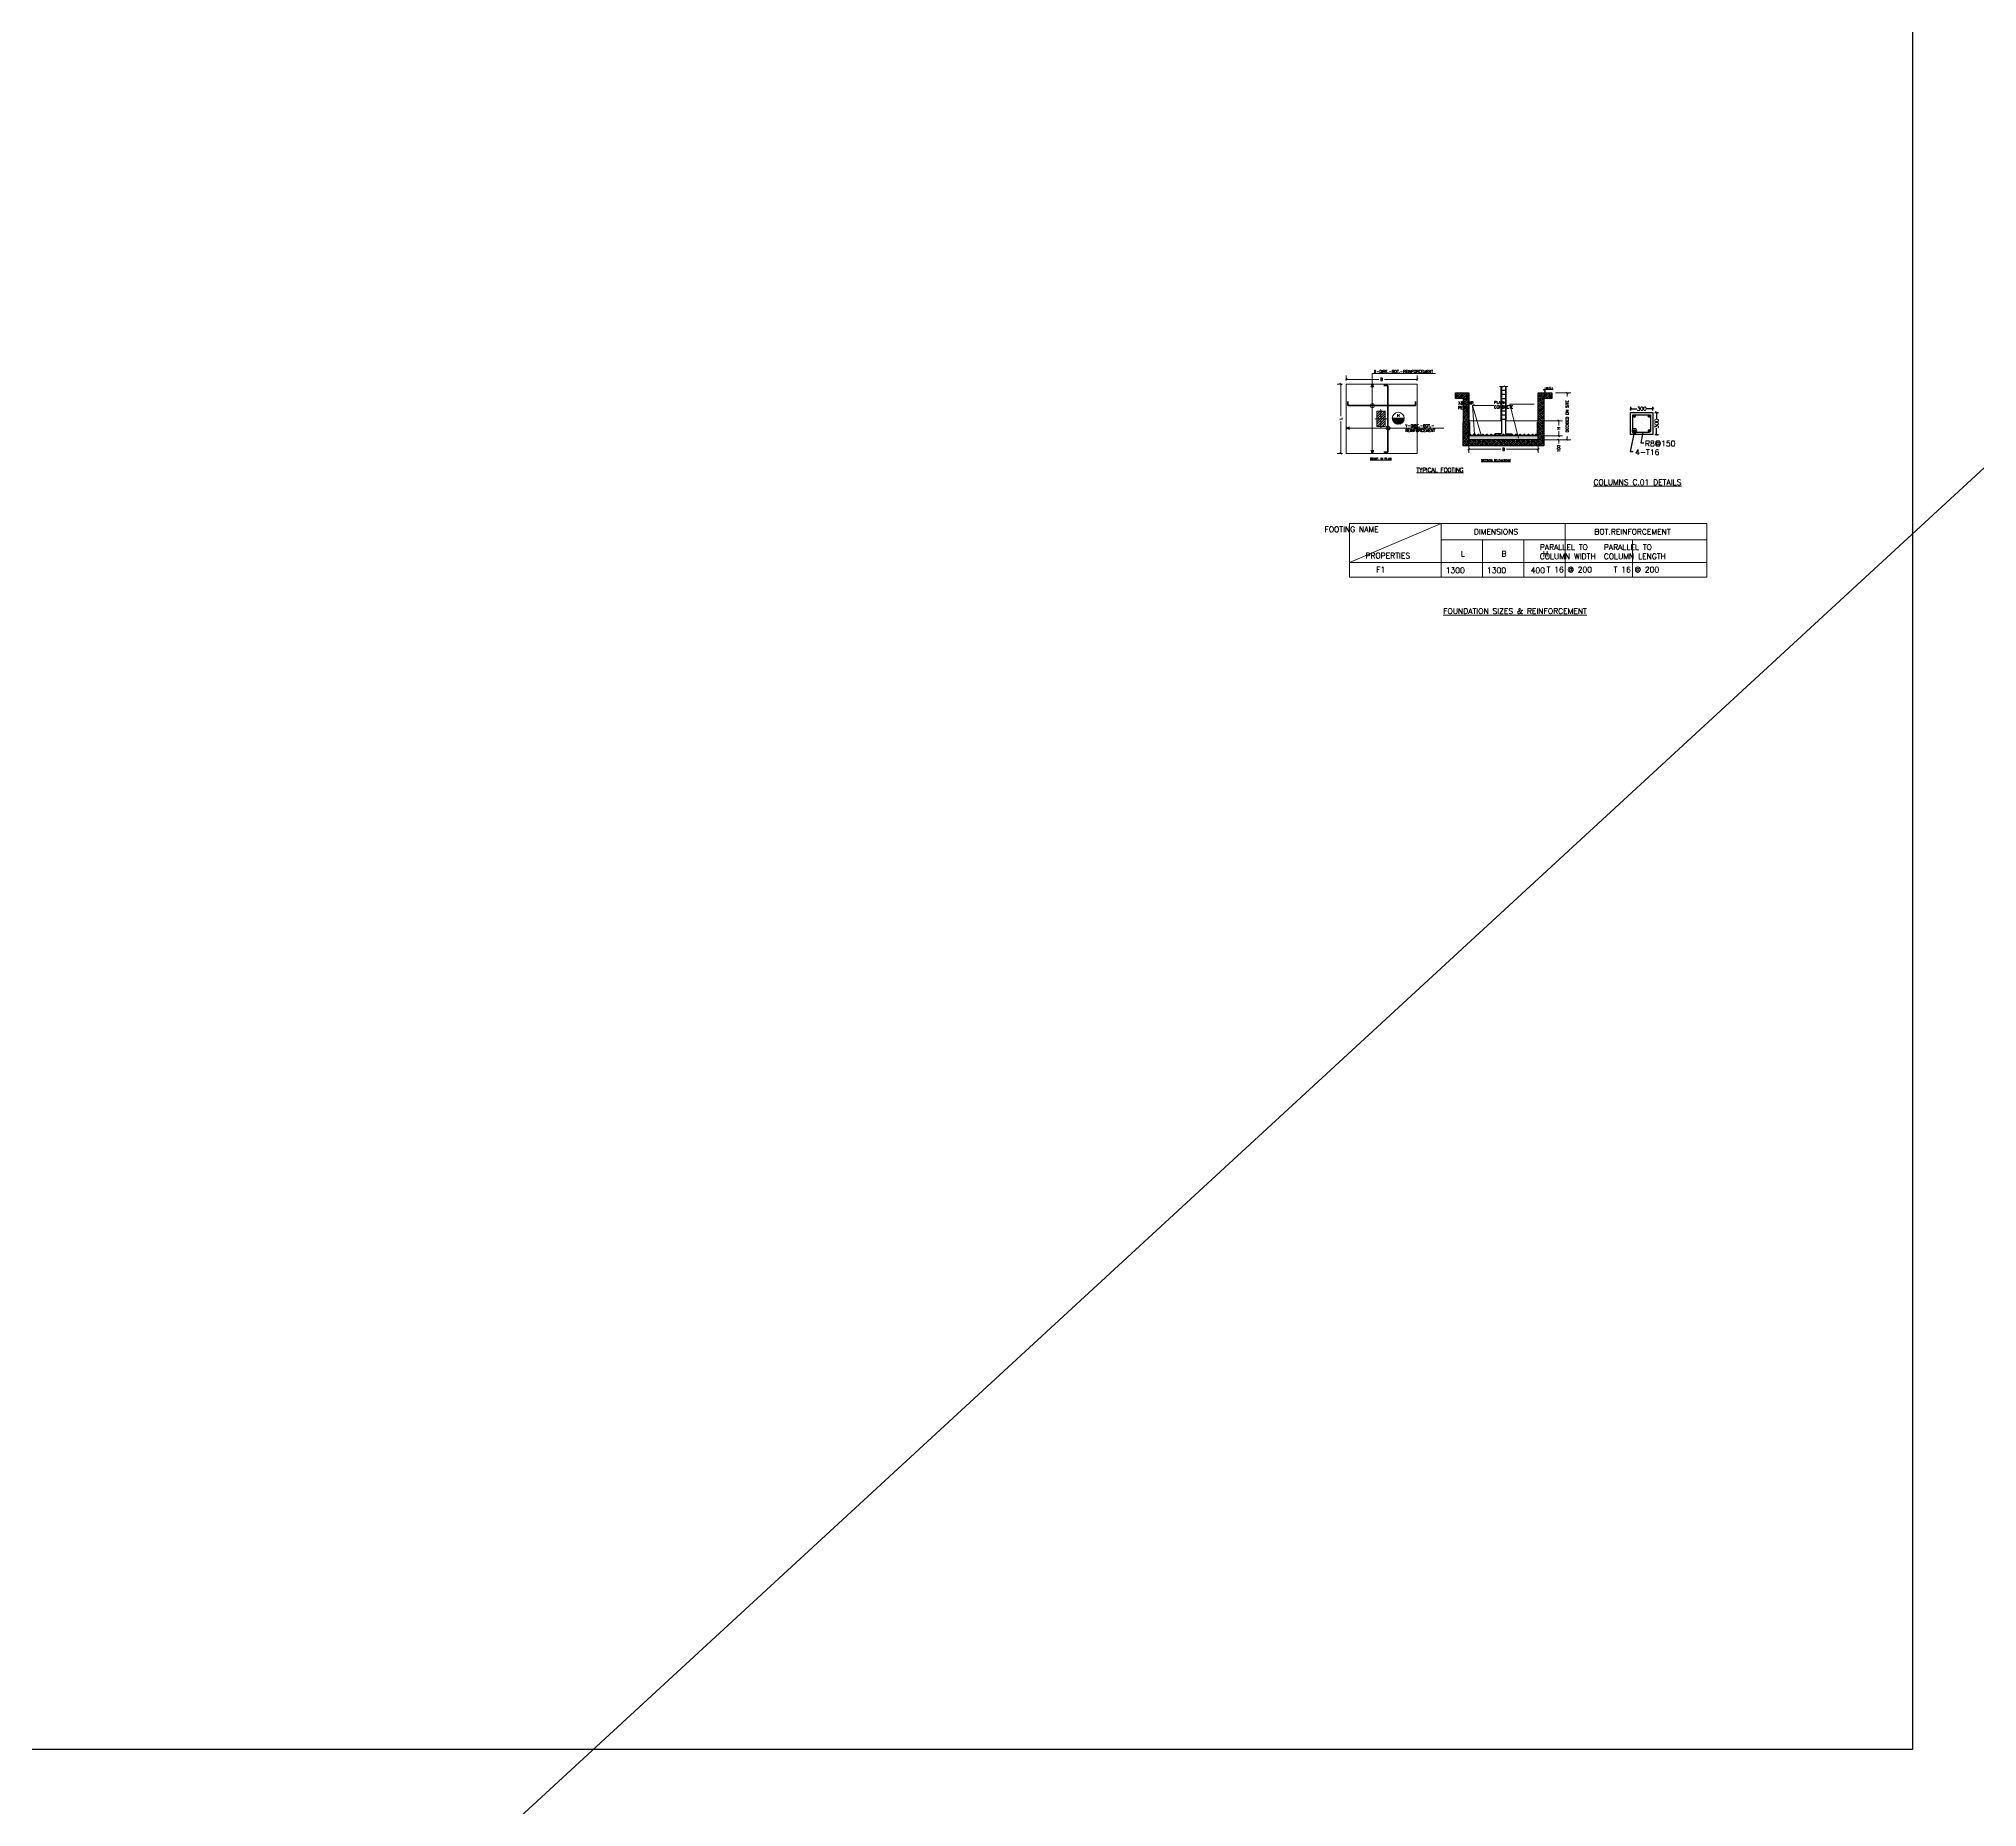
# Model space of a CAD drawing. Header units: millimetres. Extents: x -388065 to 2372687422, y -192755 to 667797.
# Drawn here: x 493483 to 545903, y -130641 to -82809 of the extents above; entities that cross this region are included whole.
import ezdxf

# ---------------------------------------------------------------- set-up
doc = ezdxf.new("R2010")
doc.units = ezdxf.units.MM
doc.linetypes.add('CENTER', pattern=[2, 1.25, -0.25, 0.25, -0.25])
for name, color, linetype, lineweight in [('STR-CL', 1, 'CENTER', 9), ('STR-CONC_IN_SEC', 7, 'Continuous', 15), ('STR-DIM', 1, 'Continuous', 9), ('STR-HATCH', 4, 'Continuous', 9), ('STR-REINF', 7, 'Continuous', 40), ('STR-REINF_IN_SEC', 7, 'Continuous', 30), ('STR-REINF_LEADER', 7, 'Continuous', 9), ('STR-STEEL_IN_SEC', 6, 'Continuous', 15), ('STR-TEXT', 7, 'Continuous', 9)]:
    doc.layers.add(name, color=color, linetype=linetype, lineweight=lineweight)
doc.styles.add('MINA_CM_S', font='romans.shx', dxfattribs={"height": 15})
doc.styles.add('MINA_CM_X-SEC_S', font='romans.shx', dxfattribs={"height": 7.5})
doc.styles.add('MINA_MM_X-SEC', font='romans.shx', dxfattribs={"height": 125})
doc.styles.add('MINA_MM_X-SEC_50', font='romans.shx', dxfattribs={"height": 100})
doc.styles.add('MINA_MM_X-SEC_S', font='romans.shx', dxfattribs={"height": 75, "bigfont": '@extfont2.shx'})
doc.styles.add('MINA_MM_X-SEC_SMALLER', font='romans.shx', dxfattribs={"height": 75, "bigfont": '@extfont2.shx'})
doc.dimstyles.new('MINA_MM_X-SEC_50', dxfattribs={"dimtxt": 100, "dimasz": 50, "dimexe": 50, "dimexo": 50, "dimgap": 0, "dimtad": 0, "dimdec": 0, "dimlfac": 0.5, "dimzin": 0, "dimdsep": 46, "dimtxsty": 'MINA_MM_X-SEC_50', "dimblk": 'OBLIQUE', "dimcen": 90, "dimclrt": 7, "dimadec": 0, "dimazin": 0, "dimtfac": 1, "dimtdec": 0, "dimtofl": 0, "dimtmove": 0, "dimatfit": 0, "dimfxl": 1, "dimtolj": 1, "dimtzin": 0, "dimarcsym": 0})
doc.dimstyles.new('MINA_MM_X-SEC_S', dxfattribs={"dimtxt": 75, "dimasz": 50, "dimexe": 100, "dimexo": 100, "dimgap": 50, "dimtad": 0, "dimdec": 0, "dimzin": 0, "dimdsep": 46, "dimtxsty": 'MINA_MM_X-SEC_S', "dimblk": 'OBLIQUE', "dimcen": 0.09, "dimclrd": 256, "dimclre": 256, "dimclrt": 7, "dimadec": 0, "dimazin": 0, "dimtfac": 1, "dimtdec": 0, "dimtix": 1, "dimtofl": 0, "dimtmove": 0, "dimatfit": 0, "dimfxl": 1, "dimtolj": 1, "dimtzin": 0, "dimlwd": -1, "dimlwe": -1, "dimarcsym": 0})

# ---------------------------------------------------------------- blocks, each defined once
blk = doc.blocks.new('_OBLIQUE')
at = {"color": 0, "linetype": 'ByBlock'}
blk.add_line((-0.5, -0.5), (0.5, 0.5), dxfattribs=at)
blk = doc.blocks.new('*D1114')
at = {"layer": 'Defpoints', "color": 0, "transparency": 16777216}
for p in [(532156, -93553), (534031, -93553), (534031, -93913)]:
    blk.add_point(p, dxfattribs=at)
at = {"layer": 'STR-DIM', "transparency": 16777216}
for p, q in [((532156, -93653), (532156, -94013)), ((534031, -93653), (534031, -94013)), ((532156, -93913), (533019, -93913)), ((534031, -93913), (533169, -93913))]:
    blk.add_line(p, q, dxfattribs=at)
at = {"layer": 'STR-DIM', "transparency": 16777216, "xscale": 50, "yscale": 50, "zscale": 50, "rotation": 180}
blk.add_blockref('_OBLIQUE', (532156, -93913), dxfattribs=at)
at = {"layer": 'STR-DIM', "transparency": 16777216, "xscale": 50, "yscale": 50, "zscale": 50}
blk.add_blockref('_OBLIQUE', (534031, -93913), dxfattribs=at)
at = {"layer": 'STR-DIM', "color": 7, "transparency": 16777216, "insert": (533094, -93913), "char_height": 75, "attachment_point": 5, "style": 'MINA_MM_X-SEC_S'}
blk.add_mtext('\\A1;B', dxfattribs=at)
blk = doc.blocks.new('BAR')
at = {"layer": 'STR-HATCH'}
h = blk.add_hatch(dxfattribs=at)
h.set_pattern_fill('ANSI31', color=256, scale=20)
h.set_pattern_definition([(45, (0, 0), (-1.76777, 1.76777), [])])
edge = h.paths.add_edge_path()
edge.add_arc((0, 0), 12.5, 0, 360)
at = {"layer": 'STR-REINF_IN_SEC'}
blk.add_circle((0, 0), 12.5, dxfattribs=at)
blk = doc.blocks.new('*D1115')
at = {"layer": 'Defpoints', "color": 0, "transparency": 16777216}
for p in [(534031, -93553), (534031, -93653), (534584, -93553)]:
    blk.add_point(p, dxfattribs=at)
at = {"layer": 'STR-DIM', "transparency": 16777216}
for p, q in [((534131, -93553), (534684, -93553)), ((534131, -93653), (534684, -93653)), ((534584, -93553), (534584, -93503)), ((534584, -93653), (534584, -93753))]:
    blk.add_line(p, q, dxfattribs=at)
at = {"layer": 'STR-DIM', "transparency": 16777216, "xscale": 50, "yscale": 50, "zscale": 50}
for p, rotation in [((534584, -93553), 270), ((534584, -93653), 90)]:
    blk.add_blockref('_OBLIQUE', p, dxfattribs=dict(at, rotation=rotation))
at = {"layer": 'STR-DIM', "color": 7, "transparency": 16777216, "insert": (534584, -93894), "char_height": 75, "attachment_point": 5, "rotation": 90, "style": 'MINA_MM_X-SEC_S'}
blk.add_mtext('\\A1;100', dxfattribs=at)
blk = doc.blocks.new('*D1116')
at = {"layer": 'Defpoints', "color": 0, "transparency": 16777216}
for p in [(534031, -93140), (534031, -93553), (534584, -93553)]:
    blk.add_point(p, dxfattribs=at)
at = {"layer": 'STR-DIM', "transparency": 16777216}
for p, q in [((534131, -93140), (534684, -93140)), ((534584, -93140), (534584, -93271)), ((534131, -93553), (534684, -93553)), ((534584, -93553), (534584, -93421))]:
    blk.add_line(p, q, dxfattribs=at)
at = {"layer": 'STR-DIM', "transparency": 16777216, "xscale": 50, "yscale": 50, "zscale": 50}
for p, rotation in [((534584, -93140), 90), ((534584, -93553), 270)]:
    blk.add_blockref('_OBLIQUE', p, dxfattribs=dict(at, rotation=rotation))
at = {"layer": 'STR-DIM', "color": 7, "transparency": 16777216, "insert": (534584, -93346), "char_height": 75, "attachment_point": 5, "rotation": 90, "style": 'MINA_MM_X-SEC_S'}
blk.add_mtext('\\A1;H', dxfattribs=at)
blk = doc.blocks.new('*D1117')
at = {"layer": 'Defpoints', "color": 0, "transparency": 16777216}
for p in [(534402, -92390), (534816, -92390), (534031, -93653)]:
    blk.add_point(p, dxfattribs=at)
at = {"layer": 'STR-DIM', "transparency": 16777216}
for p, q in [((534502, -92390), (534916, -92390)), ((534816, -92390), (534816, -92484)), ((534131, -93653), (534916, -93653)), ((534816, -93653), (534816, -93559))]:
    blk.add_line(p, q, dxfattribs=at)
at = {"layer": 'STR-DIM', "transparency": 16777216, "xscale": 50, "yscale": 50, "zscale": 50}
for p, rotation in [((534816, -92390), 90), ((534816, -93653), 270)]:
    blk.add_blockref('_OBLIQUE', p, dxfattribs=dict(at, rotation=rotation))
at = {"layer": 'STR-DIM', "color": 7, "transparency": 16777216, "insert": (534816, -93021), "char_height": 75, "attachment_point": 5, "rotation": 90, "style": 'MINA_MM_X-SEC_S'}
blk.add_mtext('\\A1;DECIDED ON SITE', dxfattribs=at)
blk = doc.blocks.new('*U1003')
at = {"layer": 'STR-REINF_IN_SEC', "xscale": 0.1280000000000517, "yscale": 0.1280000000000517, "zscale": 0.1280000000000517}
blk.add_blockref('BAR', (0, 0), dxfattribs=at)
blk = doc.blocks.new('*U1094')
at = {"color": 0, "linetype": 'ByBlock', "lineweight": -2, "transparency": 16777216, "xscale": 7.500000000000002, "yscale": 7.500000000000002, "zscale": 7.500000000000002}
blk.add_blockref('*U1003', (0, 0), dxfattribs=at)
blk = doc.blocks.new('*U1095')
at = {"layer": 'STR-DIM', "color": 0, "linetype": 'ByBlock', "lineweight": -2, "transparency": 16777216}
for p in [(0, 0), (112.5, 0), (225, 0), (337.5, 0), (450, 0), (562.5, 0), (675, 0), (787.5, 0), (900, 0), (1012.5, 0), (1125, 0), (1237.5, 0), (1350, 0), (1462.5, 0), (1575, 0), (1687.5, 0)]:
    blk.add_blockref('*U1094', p, dxfattribs=at)
blk = doc.blocks.new('*D1118')
at = {"layer": 'Defpoints', "color": 0, "transparency": 16777216}
for p in [(528841, -92149), (530754, -92021), (530754, -92149)]:
    blk.add_point(p, dxfattribs=at)
at = {"layer": 'STR-DIM', "transparency": 16777216}
for p, q in [((528841, -92049), (528841, -91921)), ((528841, -92021), (529722, -92021)), ((530754, -92021), (529872, -92021)), ((530754, -92049), (530754, -91921))]:
    blk.add_line(p, q, dxfattribs=at)
at = {"layer": 'STR-DIM', "transparency": 16777216, "xscale": 50, "yscale": 50, "zscale": 50, "rotation": 180}
blk.add_blockref('_OBLIQUE', (528841, -92021), dxfattribs=at)
at = {"layer": 'STR-DIM', "transparency": 16777216, "xscale": 50, "yscale": 50, "zscale": 50}
blk.add_blockref('_OBLIQUE', (530754, -92021), dxfattribs=at)
at = {"layer": 'STR-DIM', "color": 7, "transparency": 16777216, "insert": (529797, -92021), "char_height": 75, "attachment_point": 5, "style": 'MINA_MM_X-SEC_S'}
blk.add_mtext('\\A1;B', dxfattribs=at)
blk = doc.blocks.new('*D1119')
at = {"layer": 'Defpoints', "color": 0, "transparency": 16777216}
for p in [(528841, -92149), (528692, -94024), (528841, -94024)]:
    blk.add_point(p, dxfattribs=at)
at = {"layer": 'STR-DIM', "transparency": 16777216}
for p, q in [((528741, -92149), (528592, -92149)), ((528692, -92149), (528692, -93015)), ((528692, -94024), (528692, -93158)), ((528741, -94024), (528592, -94024))]:
    blk.add_line(p, q, dxfattribs=at)
at = {"layer": 'STR-DIM', "transparency": 16777216, "xscale": 50, "yscale": 50, "zscale": 50}
for p, rotation in [((528692, -92149), 90), ((528692, -94024), 270)]:
    blk.add_blockref('_OBLIQUE', p, dxfattribs=dict(at, rotation=rotation))
at = {"layer": 'STR-DIM', "color": 7, "transparency": 16777216, "insert": (528692, -93086), "char_height": 75, "attachment_point": 5, "rotation": 90, "style": 'MINA_MM_X-SEC_S'}
blk.add_mtext('\\A1;L', dxfattribs=at)
blk = doc.blocks.new('CIRLCE')
at = {"layer": 'STR-DIM', "ltscale": 0.1}
blk.add_circle((0, 0), 125, dxfattribs=at)
blk = doc.blocks.new('LARGE_ARROW')
at = {"layer": 'STR-DIM', "color": 7, "lineweight": 9}
for p, q in [((0, -74), (0, 74)), ((30, 0), (185, 89)), ((30, -74), (30, 74)), ((185, -89), (30, 0)), ((185, 89), (185, -89))]:
    blk.add_line(p, q, dxfattribs=at)
blk = doc.blocks.new('*D1129')
at = {"layer": 'Defpoints', "color": 0, "transparency": 16777216}
for p in [(537131, -92917), (537131, -93517), (537231, -93517)]:
    blk.add_point(p, dxfattribs=at)
at = {"layer": 'STR-DIM', "color": 0, "lineweight": -2, "transparency": 16777216}
for p, q in [((537181, -92917), (537281, -92917)), ((537231, -92917), (537231, -93088)), ((537181, -93517), (537281, -93517)), ((537231, -93517), (537231, -93345))]:
    blk.add_line(p, q, dxfattribs=at)
at = {"layer": 'STR-DIM', "color": 0, "lineweight": -2, "transparency": 16777216, "xscale": 50, "yscale": 50, "zscale": 50}
for p, rotation in [((537231, -92917), 90), ((537231, -93517), 270)]:
    blk.add_blockref('_OBLIQUE', p, dxfattribs=dict(at, rotation=rotation))
at = {"layer": 'STR-DIM', "color": 7, "transparency": 16777216, "insert": (537231, -93217), "char_height": 100, "attachment_point": 5, "rotation": 90, "style": 'MINA_MM_X-SEC_50'}
blk.add_mtext('\\A1;300', dxfattribs=at)
blk = doc.blocks.new('*D1130')
at = {"layer": 'Defpoints', "color": 0, "transparency": 16777216}
for p in [(536531, -92917), (537131, -92816), (537131, -92917)]:
    blk.add_point(p, dxfattribs=at)
at = {"layer": 'STR-DIM', "color": 0, "lineweight": -2, "transparency": 16777216}
for p, q in [((536531, -92867), (536531, -92766)), ((537131, -92867), (537131, -92766)), ((536531, -92816), (536702, -92816)), ((537131, -92816), (536959, -92816))]:
    blk.add_line(p, q, dxfattribs=at)
at = {"layer": 'STR-DIM', "color": 0, "lineweight": -2, "transparency": 16777216, "xscale": 50, "yscale": 50, "zscale": 50, "rotation": 180}
blk.add_blockref('_OBLIQUE', (536531, -92816), dxfattribs=at)
at = {"layer": 'STR-DIM', "color": 0, "lineweight": -2, "transparency": 16777216, "xscale": 50, "yscale": 50, "zscale": 50}
blk.add_blockref('_OBLIQUE', (537131, -92816), dxfattribs=at)
at = {"layer": 'STR-DIM', "color": 7, "transparency": 16777216, "insert": (536831, -92816), "char_height": 100, "attachment_point": 5, "style": 'MINA_MM_X-SEC_50'}
blk.add_mtext('\\A1;300', dxfattribs=at)

msp = doc.modelspace()

# ---------------------------------------------------------------- hatches: boundary and pattern name
at = {"layer": 'STR-HATCH'}
h = msp.add_hatch(dxfattribs=at)
h.set_pattern_fill('EARTH', color=256, scale=375, angle=45)
h.set_pattern_definition([(45, (478451.89, -42255.1), (1e-14, 132.58252), [93.75, -93.75]), (45, (478427.035, -42230.24), (1e-14, 132.58252), [93.75, -93.75]), (45, (478402.18, -42205.38), (1e-14, 132.58252), [93.75, -93.75]), (135, (478402.18, -42188.81), (-132.58252, 1e-14), [93.75, -93.75]), (135, (478427.035, -42163.95), (-132.58252, 1e-14), [93.75, -93.75]), (135, (478451.89, -42139.09), (-132.58252, 1e-14), [93.75, -93.75])])
h.paths.add_polyline_path([(531792.656, -92390.0333), (532156.3474, -92390.0333), (532156.3474, -93652.5333), (534031.3474, -93652.5333), (534031.3474, -92390.0333), (534401.6701, -92390.0333), (534401.6701, -92536.2833), (534181.3474, -92536.2833), (534181.3474, -93815.66), (532002.5186, -93819.4833), (532006.3474, -92536.2833), (531792.656, -92536.2833)])
h = msp.add_hatch(dxfattribs=at)
h.set_pattern_fill('ANSI31', color=256, scale=375)
h.set_pattern_definition([(45, (490098.31, -55507.35), (-33.14563, 33.14563), [])])
h.paths.add_polyline_path([(529666.2384, -92880.0055), (529891.2384, -92880.0055), (529891.2384, -93292.5055), (529666.2384, -93292.5055)])
h = msp.add_hatch(dxfattribs=at)
h.set_pattern_fill('ANSI31', color=256, scale=156.25)
h.set_pattern_definition([(45, (428616.709, 414867.787), (-13.8106793, 13.8106793), [])])
h.paths.add_polyline_path([(530084.1453, -93073.9496, 1), (530407.6899, -93073.9496)])
h = msp.add_hatch(dxfattribs=at)
h.set_pattern_fill('AR-CONC', color=256, scale=3.75)
h.set_pattern_definition([(50, (368934.796, 485776.1), (26.89725685, -2.3532051), [2.8125, -30.9375]), (355, (368934.796, 485776.1), (-5.203175, 28.207205), [2.25, -24.75]), (100.4514445, (368937.038, 485775.905), (21.6940818, 25.8539997), [2.3902572, -26.2928292]), (46.1842, (368934.796, 485783.6), (40.0215499, -6.206973), [4.21875, -46.40625]), (96.6356355, (368938.13, 485783.083), (35.049823, 36.5294475), [3.5853878, -39.439266]), (351.184164, (368934.796, 485783.6), (35.049823, 36.5294475), [3.375, -37.125]), (21, (368938.546, 485781.726), (22.38401445, -15.0982084), [2.8125, -30.9375]), (326, (368938.546, 485781.726), (9.124325, 27.1931267), [2.25, -24.75]), (71.4514447, (368940.412, 485780.468), (31.5083391, 12.0949182), [2.3902571, -26.2928292]), (37.5, (368934.796, 485776.101), (0.45599457, 12.48351952), [0, -24.45, 0, -25.125, 0, -24.84375]), (7.5, (368934.796, 485776.101), (9.86510765, 14.7904392), [0, -14.325, 0, -23.8875, 0, -9.46875]), (327.5, (368926.434, 485776.101), (20.01834136, -0.84580769), [0, -9.375, 0, -29.25, 0, -38.8125]), (317.5, (368922.684, 485776.1), (21.86948135, 3.75393684), [0, -12.1875, 0, -19.425, 0, -27.5625])])
h.paths.add_polyline_path([(532156.3474, -93552.5333), (534031.3474, -93552.5333), (534031.3474, -93652.5333), (532156.3474, -93652.5333)])

# ---------------------------------------------------------------- linework, layer by layer
msp.add_lwpolyline([(454404.0961, -41465.4749), (544150.0841, -41465.4749), (544150.0841, -129079.2711), (454404.0961, -129079.2711)], close=True)
at = {"layer": 'Defpoints'}
msp.add_lwpolyline([(531792.656, -92390.0333), (532156.3474, -92390.0333), (532156.3474, -93652.5333), (532156.3474, -93652.5333), (532156.3474, -93652.5333), (534031.3474, -93652.5333), (534031.3474, -93652.5333), (534031.3474, -93652.5333), (534031.3474, -92390.0333), (534401.6701, -92390.0333), (534401.6701, -92536.2833), (534181.3474, -92536.2833), (534181.3474, -93815.66), (534181.3474, -93815.66), (534181.3474, -93815.66), (532002.5186, -93819.4833), (532002.5186, -93819.4833), (532002.5186, -93819.4833), (532006.3474, -92536.2833), (531792.656, -92536.2833)], close=True, dxfattribs=at)
at = {"layer": 'STR-CL', "ltscale": 0.1}
for p, q in [((529609.9884, -93086.2555), (529947.4884, -93086.2555)), ((529778.7384, -93348.7555), (529778.7384, -92823.7555))]:
    msp.add_line(p, q, dxfattribs=at)
at = {"layer": 'STR-CONC_IN_SEC'}
for points in [[(528841.2384, -92148.7555), (530753.7384, -92148.7555), (530753.7384, -94023.7555), (528841.2384, -94023.7555)], [(529666.2384, -92880.0055), (529891.2384, -92880.0055), (529891.2384, -93292.5055), (529666.2384, -93292.5055)], [(532156.3474, -93552.5333), (534031.3474, -93552.5333), (534031.3474, -93652.5333), (532156.3474, -93652.5333)], [(532156.3474, -93652.5333), (534031.3474, -93652.5333), (534031.3474, -93652.5333), (532156.3474, -93652.5333)], [(533531.3474, -93652.5333), (532156.3474, -93652.5333), (532156.3474, -93652.5333), (534031.3474, -93652.5333)]]:
    msp.add_lwpolyline(points, close=True, dxfattribs=at)
at = {"layer": 'STR-CONC_IN_SEC', "ltscale": 3}
for points in [[(533019.5974, -92212.5651), (533019.5974, -93140.0333), (532156.3474, -93140.0333), (532156.3474, -93552.5333), (534031.3474, -93552.5333), (534031.3474, -93140.0333), (533168.0974, -93140.0333), (533168.0974, -92212.5651)], [(531792.656, -92390.0333), (532156.3474, -92390.0333), (532156.3474, -93652.5333), (534031.3474, -93652.5333), (534031.3474, -92390.0333), (534401.6701, -92390.0333)]]:
    msp.add_lwpolyline(points, dxfattribs=at)
at = {"layer": 'STR-CONC_IN_SEC'}
msp.add_lwpolyline([(532982.2849, -92212.5651), (533065.7224, -92212.5651), (533065.7224, -92231.3151), (533121.9724, -92193.8151), (533121.9724, -92212.5651), (533205.4099, -92212.5651)], dxfattribs=at)
at = {"layer": 'STR-DIM', "ltscale": 3}
for p, q in [((534216.5087, -92390.0333), (534216.5087, -92244.9964)), ((534216.5087, -92390.0333), (534172.8918, -92300.2863)), ((534172.8918, -92300.2863), (534438.1823, -92300.2863))]:
    msp.add_line(p, q, dxfattribs=at)
at = {"layer": 'STR-DIM'}
msp.add_line((530084.1453, -93073.9496), (530407.6899, -93073.9496), dxfattribs=at)
at = {"layer": 'STR-DIM', "ltscale": 0.1}
for p, q in [((528931.0689, -96974.7918), (531410.9188, -95922.8684)), ((531410.9188, -95922.8684), (531410.9188, -97374.7918)), ((534761.5184, -95922.8684), (534761.5184, -97374.7918)), ((538590.2047, -95922.8684), (538590.2047, -97374.7918)), ((531410.9188, -96357.4489), (538590.2047, -96357.4489)), ((532527.7853, -96357.4489), (532527.7853, -97374.7918)), ((533644.6519, -96357.4489), (533644.6519, -97374.7918)), ((536576.9082, -96357.4489), (536576.9082, -97374.7918)), ((528931.0689, -96974.7918), (538590.2047, -96974.7918)), ((528931.0689, -97374.7918), (538590.2047, -97374.7918))]:
    msp.add_line(p, q, dxfattribs=at)
msp.add_lwpolyline([(528931.0689, -97374.7918), (528931.0689, -95922.8684), (538590.2047, -95922.8684), (538590.2047, -95922.8684)], dxfattribs=at)
at = {"layer": 'STR-DIM'}
for centre, radius in [((530245.9176, -93073.9496), 161.7723), ((532305.674, -93516.3866), 32.6604), ((536633.0727, -93414.041), 64.0711)]:
    msp.add_circle(centre, radius, dxfattribs=at)
at = {"layer": 'STR-REINF', "ltscale": 100}
for p, q in [((529966.6149, -92186.2555), (529854.1149, -92186.2555)), ((529966.6149, -93986.2555), (529966.6149, -92186.2555)), ((528878.7384, -92731.8766), (528878.7384, -92619.3766)), ((528878.7384, -92731.8766), (530716.2384, -92731.8766)), ((530716.2384, -92731.8766), (530716.2384, -92619.3766)), ((529966.6149, -93986.2555), (529854.1149, -93986.2555))]:
    msp.add_line(p, q, dxfattribs=at)
at = {"layer": 'STR-REINF_IN_SEC'}
for p, q in [((533034.5974, -92302.7252), (533057.0974, -92302.7252)), ((533034.5974, -92310.2252), (533153.0974, -92310.2252)), ((533034.5974, -92415.2252), (533057.0974, -92415.2252)), ((533034.5974, -92422.7252), (533153.0974, -92422.7252)), ((533034.5974, -92527.7252), (533057.0974, -92527.7252)), ((533034.5974, -92535.2252), (533153.0974, -92535.2252)), ((533034.5974, -92640.2252), (533057.0974, -92640.2252)), ((533034.5974, -92647.7252), (533153.0974, -92647.7252)), ((533034.5974, -92752.7252), (533057.0974, -92752.7252)), ((533034.5974, -92760.2252), (533153.0974, -92760.2252)), ((532178.8474, -93530.0333), (532178.8474, -93177.5333)), ((533034.5974, -92865.2252), (533057.0974, -92865.2252)), ((533034.5974, -92872.7252), (533153.0974, -92872.7252)), ((533034.5974, -92977.7252), (533057.0974, -92977.7252)), ((533034.5974, -92985.2252), (533153.0974, -92985.2252)), ((533034.5974, -93090.2252), (533057.0974, -93090.2252)), ((533034.5974, -93097.7252), (533153.0974, -93097.7252))]:
    msp.add_line(p, q, dxfattribs=at)
for points in [[(533042.0974, -92212.5651), (533042.0974, -93496.8866), (532859.6403, -93496.8866)], [(533145.5974, -92212.5651), (533145.5974, -93496.8866), (533330.5835, -93496.8866)], [(532178.8474, -93530.0333), (532178.8474, -93530.0333), (534008.8474, -93530.0333), (534008.8474, -93177.5333)], [(536530.6947, -92916.5055), (536830.6947, -92916.5055), (537130.6947, -92916.5055), (537130.6947, -93516.5055), (536530.6947, -93516.5055), (536530.6947, -92916.5055)]]:
    msp.add_lwpolyline(points, dxfattribs=at)
msp.add_lwpolyline([(536590.6947, -92976.5055), (537070.6947, -92976.5055), (537070.6947, -93406.5055, -0.4142135624), (537020.6947, -93456.5055), (536590.6947, -93456.5055)], format="xyb", close=True, dxfattribs=at)
at = {"layer": 'STR-REINF_LEADER', "ltscale": 3}
for p, q in [((529544.4266, -94023.7555), (529544.4266, -91861.0769)), ((529544.4266, -91861.0769), (531250.0031, -91861.0769)), ((528841.2384, -93340.054), (531481.5415, -93340.054))]:
    msp.add_line(p, q, dxfattribs=at)
at = {"layer": 'STR-STEEL_IN_SEC', "color": 7, "ltscale": 0.1}
msp.add_line((441063.1213, -191194.8586), (780110.8716, 121240.2346), dxfattribs=at)

# ---------------------------------------------------------------- block references
at = {"yscale": 0.4218750000000001, "zscale": 0.4218750000000001}
for name, p, xscale, rotation in [('LARGE_ARROW', (529544.4266, -92148.7555), 0.4218750000000001, 270), ('LARGE_ARROW', (528841.2384, -93340.054), -0.4218750000000001, 180), ('CIRLCE', (529966.6149, -93340.054), 0.4218750000000001, 90), ('LARGE_ARROW', (530753.7384, -93340.054), 0.4218750000000001, 180), ('LARGE_ARROW', (529544.4266, -94023.7555), -0.4218750000000001, 270)]:
    msp.add_blockref(name, p, dxfattribs=dict(at, xscale=xscale, rotation=rotation))
at = {"xscale": 0.4218750000000001, "yscale": 0.4218750000000001, "zscale": 0.4218750000000001}
msp.add_blockref('CIRLCE', (529544.4189, -92731.8766), dxfattribs=at)
at = {"layer": 'STR-DIM'}
msp.add_blockref('*U1095', (532193.174, -93516.3866), dxfattribs=at)
at = {"layer": 'STR-REINF_IN_SEC', "yscale": 2.048000000000828, "zscale": 2.048000000000828}
for p, xscale, rotation in [((536633.0727, -93018.9699), -2.048000000000828, 90), ((537028.3166, -93018.9699), 2.048000000000828, 270), ((536633.0727, -93414.041), 2.048000000000828, 90.00000000000001), ((537028.3166, -93414.041), -2.048000000000828, 270)]:
    msp.add_blockref('BAR', p, dxfattribs=dict(at, xscale=xscale, rotation=rotation))
at = {"layer": 'STR-REINF_IN_SEC', "xscale": 0.9600000000027165, "yscale": 0.9600000000027165, "zscale": 0.9600000000027165}
msp.add_blockref('BAR', (533971.9506, -93516.3866), dxfattribs=at)

# ---------------------------------------------------------------- texts
at = {"layer": 'STR-TEXT'}
for s, insert, char_height, attachment_point, style in [('\\A1;X-DIRE.-BOT.-REINFORCEMENT', (530386.2844, -91810.1522), 75, 5, 'MINA_MM_X-SEC_SMALLER'), ('\\A1;\\pxql;N.G.L', (534243.2363, -92230.5832), 56.25, 1, 'MINA_CM_X-SEC_S'), ('\\A1;\\pxql;X&Y DIR.\\PREINF.', (532315.1344, -92623.8097), 75, 3, 'MINA_MM_X-SEC_SMALLER'), ('\\A1;\\pxql;PLAIN\\PCONCRETE', (533354.7032, -92606.9993), 75, 3, 'MINA_MM_X-SEC_SMALLER'), ('\\A1;H', (530244.9597, -93001.8746), 75, 5, 'MINA_MM_X-SEC_SMALLER'), ('\\A1;\\pxql;Y-DIRE.-BOT.-\\PREINFORCEMENT', (530841.3818, -93340.054), 75, 5, 'MINA_MM_X-SEC_SMALLER'), ('\\A1;R8@150', (536918.3491, -93681.5214), 150, 1, 'MINA_CM_X-SEC_S'), ('\\A1;{\\LREINF. IN PLAN}', (529775.9797, -94168.1599), 56.25, 5, 'MINA_CM_X-SEC_S'), ('\\A1;{\\LSECTION (ELEVATION)}', (532886.4734, -94224.0861), 56.25, 5, 'MINA_CM_X-SEC_S'), ('\\A1;4-T16', (536650.8219, -93916.7723), 150, 1, 'MINA_CM_X-SEC_S'), ('\\A1;{\\LTYPICAL FOOTING}', (530736.7668, -94418.6485), 112.5, 1, 'MINA_CM_S'), ('\\A1;{\\LCOLUMNS C.01 DETAILS}', (535524.7386, -94731.1224), 150, 1, 'MINA_CM_S'), ('\\A1;\\pxql;FOOTING NAME', (528985.4449, -96077.7465), 150, 5, 'MINA_MM_X-SEC'), ('\\A1;DIMENSIONS', (532889.3204, -96144.3255), 150, 5, 'MINA_MM_X-SEC'), ('\\A1;BOT.REINFORCEMENT', (536581.2431, -96144.3255), 150, 5, 'MINA_MM_X-SEC'), ('\\A1;\\pxql;PROPERTIES', (529963.3354, -96789.3655), 150, 5, 'MINA_MM_X-SEC'), ('\\A1;L', (531991.5168, -96739.8687), 150, 5, 'MINA_MM_X-SEC'), ('\\A1;B', (533108.3833, -96739.8687), 150, 5, 'MINA_MM_X-SEC'), ('\\A1;\\pxql;PARALLEL TO\\PCOLUMN WIDTH', (534828.4982, -96684.4496), 150, 5, 'MINA_MM_X-SEC'), ('\\A1;H', (534225.2499, -96739.8687), 150, 5, 'MINA_MM_X-SEC'), ('\\A1;\\pxql;PARALLEL TO\\PCOLUMN LENGTH', (536643.8879, -96684.4496), 150, 5, 'MINA_MM_X-SEC'), ('\\A1;\\pxql;F1', (529771.9525, -97168.1824), 150, 5, 'MINA_MM_X-SEC'), ('\\A1;\\pxql;1300', (531787.3335, -97185.6856), 150, 5, 'MINA_MM_X-SEC'), ('\\A1;\\pxql;1300', (532904.2001, -97185.6856), 150, 5, 'MINA_MM_X-SEC'), ('\\A1;\\pxql;400', (534021.0666, -97185.6856), 150, 5, 'MINA_MM_X-SEC'), ('\\A1;\\pxql;T 16 @ 200', (534871.8133, -97168.1824), 150, 5, 'MINA_MM_X-SEC'), ('\\A1;\\pxql;T 16 @ 200', (536687.2031, -97168.1824), 150, 5, 'MINA_MM_X-SEC'), ('\\A1;{\\LFOUNDATION SIZES & REINFORCEMENT}', (531463.6896, -98215.0178), 150, 1, 'MINA_CM_S')]:
    msp.add_mtext(s, dxfattribs=dict(at, insert=insert, char_height=char_height, attachment_point=attachment_point, style=style))

# ---------------------------------------------------------------- dimensions: what is measured, and where the dimension line sits
at = {"layer": 'STR-DIM'}
for base, p1, p2, angle, text, picture, middle in [((528692.3169, -94023.7865), (528841.2384, -92148.7865), (528841.2384, -94023.7865), 90, 'L', '*D1119', (528692.3169, -93086.2865)), ((534816.4431, -92390.0333), (534031.3474, -93652.5333), (534401.6701, -92390.0333), 270, 'DECIDED ON SITE', '*D1117', (534816.4431, -93021.2833)), ((534584.3206, -93552.5333), (534031.3474, -93140.0333), (534031.3474, -93552.5333), 90, 'H', '*D1116', (534584.3206, -93346.2833))]:
    dim = msp.add_linear_dim(base=base, p1=p1, p2=p2, angle=angle, text=text, dimstyle='MINA_MM_X-SEC_S', dxfattribs=at)
    dim.commit()
    dim.dimension.update_dxf_attribs({"geometry": picture, "text_midpoint": middle})
for base, p1, p2, picture, middle in [((530753.7384, -92021.127), (528841.2384, -92148.7865), (530753.7384, -92148.7865), '*D1118', (529797.4884, -92021.127)), ((534031.3474, -93913.4095), (532156.3474, -93552.5333), (534031.3474, -93552.5333), '*D1114', (533093.8474, -93913.4095))]:
    dim = msp.add_linear_dim(base=base, p1=p1, p2=p2, text='B', dimstyle='MINA_MM_X-SEC_S', dxfattribs=at)
    dim.commit()
    dim.dimension.update_dxf_attribs({"geometry": picture, "text_midpoint": middle})
dim = msp.add_linear_dim(base=(537130.6947, -92816.0659), p1=(536530.6947, -92916.5055), p2=(537130.6947, -92916.5055), dimstyle='MINA_MM_X-SEC_50', dxfattribs=at)
dim.commit()
dim.dimension.update_dxf_attribs({"geometry": '*D1130', "text_midpoint": (536830.6947, -92816.0659)})
dim = msp.add_linear_dim(base=(537231.1342, -93516.5055), p1=(537130.6947, -92916.5055), p2=(537130.6947, -93516.5055), angle=270, dimstyle='MINA_MM_X-SEC_50', dxfattribs=at)
dim.commit()
dim.dimension.update_dxf_attribs({"geometry": '*D1129', "text_midpoint": (537231.1342, -93216.5055)})
dim = msp.add_linear_dim(base=(534584.3206, -93552.5333), p1=(534031.3474, -93652.5333), p2=(534031.3474, -93552.5333), angle=270, dimstyle='MINA_MM_X-SEC_S', dxfattribs=at)
dim.commit()
dim.dimension.update_dxf_attribs({"geometry": '*D1115', "text_midpoint": (534584.3206, -93893.6047), "dimtype": 160})

# ---------------------------------------------------------------- leaders
for points, dimstyle in [([(532305.674, -93516.3866), (532254.1108, -92732.4291), (532831.8666, -92732.4291)], 'MINA_MM_X-SEC_S'), ([(532490.9437, -93530.0333), (532254.1108, -92732.4291), (532831.8666, -92732.4291)], 'MINA_MM_X-SEC_S'), ([(533498.2654, -93608.352), (533262.1585, -92696.1614), (533920.0648, -92696.1614)], 'MINA_MM_X-SEC_S'), ([(536633.0727, -93414.041), (536521.4195, -93974.714), (536596.5123, -93974.714)], 'MINA_MM_X-SEC_50'), ([(536859.2095, -93456.5055), (536803.3829, -93736.842), (536885.1861, -93736.842)], 'MINA_MM_X-SEC_50')]:
    msp.add_leader(points, dimstyle=dimstyle, dxfattribs=at)

doc.saveas('drawing.dxf')
